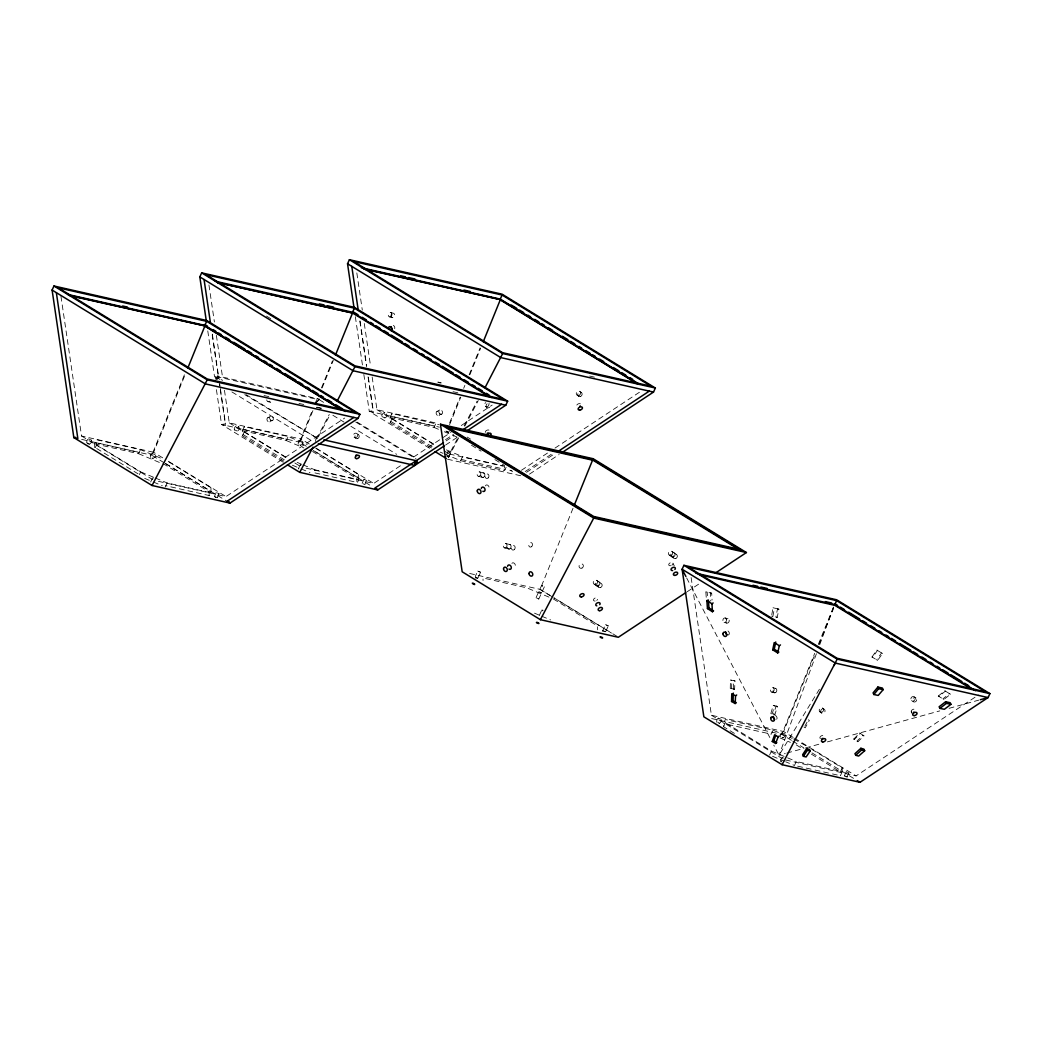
<?xml version="1.0" encoding="UTF-8"?>
<svg xmlns="http://www.w3.org/2000/svg" width="1042" height="1042" viewBox="0 0 1042 1042"><rect width="100%" height="100%" fill="white"/><g stroke="black" fill="none" stroke-linecap="round" stroke-linejoin="round"><path stroke-width="0.75" stroke-dasharray="5 3.75" d="M730.26 688.371L730.481 680.022L734.975 680.908L734.61 689.27L730.26 688.371L734.61 689.27M731.601 688.736L731.836 680.374L730.481 680.022M733.255 688.918L733.633 680.556L734.975 680.908M215.447 379.275L215.616 376.787L222.662 380.33M152.523 478.031L153.617 478.004M300.917 465.5L300.226 464.836L300.93 464.745M450.769 452.905L447.995 451.59L450.769 452.905L448.894 456.995L446.784 455.654M542.595 610.859L541.801 610.052L543.169 610.26M236.234 425.813C229.8 431.31 241.184 433.785 238.735 426.543C235.583 424.276 236.208 427.233 239.022 427.025M237.185 431.049L234.385 429.76M386.712 413.908C387.78 421.815 376.891 416.214 384.576 412.528C388.34 413.44 385.462 414.833 383.964 412.554M384.902 417.907L382.101 416.618M477.783 571.055L480.596 572.279L477.783 571.055L475.308 576.408M315.465 441.495L316.234 437.197L317.576 438.435L244.766 394.644M771.783 614.676L773.06 607.733L778.869 609.153L777.215 617.45L771.536 616.069M772.89 616.421L774.401 608.085L773.06 607.733M215.772 497.568L214.418 496.461L217.14 497.581M362.134 483.319L363.984 479.255L366.354 480.036L364.921 484.595L362.134 483.319L363.775 484.53M509.812 470.242L512.625 471.492M605.506 624.627L608.32 625.864L605.506 624.627L602.419 631.361M770.833 713.575L773.203 705.434L777.449 706.398L774.935 714.486L770.833 713.575L772.187 713.926L774.558 705.786L773.203 705.434M150.465 457.425C150.243 448.907 159.778 456.057 152.94 458.298C149.905 456.07 150.23 458.819 153.161 458.806M152.288 453.478L155.102 454.664M298.181 444.283C297.778 435.843 307.611 442.798 300.656 445.155C297.686 442.941 297.986 445.715 300.877 445.663M300.005 440.297L302.779 441.587M445.898 431.141L448.425 432.56L449.323 430.984M448.672 432.43L446.497 431.127M544.367 586.841L538.792 599.007L537.19 598.72L535.979 597.756L541.566 585.552L544.38 586.802L541.566 585.539M538.805 598.981L536.057 597.665M816.42 653.725L779.038 755.229L785.277 753.509M819.767 644.633L833.704 606.757M217.205 497.737L219.054 493.634L216.254 492.436L219.028 493.752M89.456 444.231C95.434 440.258 86.577 435.126 86.668 442.902M300.226 464.797L298.377 468.848L299.471 468.913M447.943 451.655L446.784 454.26M164.115 462.765L151.767 455.211L184.681 374.104M162.682 457.816L153.63 452.28L185.697 373.283M216.436 378.845L217.609 375.954L319.686 399.19M306.348 446.263L299.484 442.068L312.47 410.053M314.84 404.231L317.185 398.435L325.443 403.488M321.457 387.937L332.411 360.923M309.266 443.983L301.346 439.138L313.082 410.235M322.147 387.911L333.336 360.324M449.636 422.909L460.004 397.38M463.664 388.366L464.875 385.358M469.147 374.846L480.115 347.807M449.597 424.68L460.825 397.028M469.903 374.651L480.596 348.315M573.022 508.275L540.108 589.381L552.455 596.949L540.108 589.381L466.855 572.84M791.399 740.289L781.787 734.402L814.701 653.295M818.361 644.282L833.6 606.731M793.196 737.397L783.623 731.536L815.326 653.412M818.986 644.399L833.613 608.346M214.378 496.539L216.267 492.397M94.718 447.643L94.679 443.801L96.541 439.737L140.462 449.662L162.461 458.884M95.304 447.669L96.58 444.869L96.541 439.737M94.679 443.801L138.599 453.713L140.462 449.662M139.394 474.657L140.67 471.857L96.58 444.869M152.288 478.512L150.66 482.003M165.222 486.992L167.085 482.928L211.005 492.853L209.716 495.653L165.795 485.728M209.129 495.627L209.09 491.785L210.953 487.721L166.863 460.733M283.776 461.085L242.447 435.777L242.395 430.659L244.258 426.595L288.178 436.52L307.247 444.517M242.447 435.777L244.297 431.727L244.258 426.595M242.395 430.659L286.316 440.571L288.178 436.52M315.96 448.438L358.669 474.579L356.807 478.643L356.859 483.762L358.722 479.698L314.788 469.786L313.512 472.586L357.432 482.511M431.492 447.943L390.164 422.635L390.112 417.516L391.974 413.453L438.825 424.602M390.164 422.635L392.013 418.571L391.974 413.453M390.112 417.516L434.032 427.428L435.895 423.378M444.517 453.934L460.655 460.694L462.505 456.643L503.299 465.852M460.655 460.694L504.575 470.619L506.438 466.555M478.109 577.711L480.583 572.318M539.313 615.483L541.801 610.065M605.858 631.257L608.294 625.903M716.675 722.171C716.284 714.395 725.688 719.527 719.084 723.487M734.389 733.386L723.565 726.717L723.526 723.487L725.349 719.514L773.138 730.221L792.207 738.387M723.565 726.717L725.375 722.731L725.349 719.514M773.138 730.221L771.314 734.193L723.526 723.487M769.595 755.046L771.419 751.074L725.375 722.731M780.445 736.707C780.718 727.616 789.823 736.095 782.229 737.879C778.739 736.694 782.073 735.965 783.271 737.892M781.383 761.91C779.39 760.855 782.06 755.541 784.274 757.56M811.861 749.341L842.197 767.915L840.373 771.888L840.412 775.704L842.236 771.731L796.283 761.494L794.46 765.479L785.681 761.793M845.023 776.355L844.411 775.704L846.312 771.64L848.709 772.5L847.224 776.954L845.349 776.551M721.311 719.371L718.498 718.185M719.449 723.448L717.717 722.171M785.043 734.011L782.268 732.734M780.679 761.22L781.383 761.142M88.531 438.838L91.305 440.167M216.449 379.496L217.622 377.243M316.416 438.969L329.272 414.455M318.331 436.989L330.418 413.948M444.817 451.251L449.336 454.012L457.712 438.044M464.159 425.761L477.054 401.196M448.242 457.777L458.754 437.744M464.758 426.295L478.278 400.532M804.971 725.935L807.029 722.236M819.416 689.218L779.038 755.229L773.776 745.134M872.011 657.007L876.843 650.039L882.561 653.542L877.598 660.407L872.011 657.007L872.597 657.437L877.429 650.468L876.843 650.039M363.984 479.255L366.771 480.57M217.114 379.47L218.95 377.191L318.526 399.672L315.765 403.085M844.411 775.704L847.224 776.954M849.048 772.969L846.234 771.718M315.804 403.215L318.722 400.193M853.789 738.999L859.741 732.995L863.935 735.86L857.892 741.748L853.789 738.999L854.388 739.416L860.327 733.399L859.741 732.995M938.269 696.069L944.794 690.755L950.512 694.246L943.909 699.442L938.269 696.069L938.855 696.486L945.381 691.172L944.794 690.755M158.41 481.326L225.984 496.578L344.72 418.037M306.127 468.184L373.7 483.436L402.03 464.706M413.622 457.034L440.662 439.151M443.241 437.445L450.965 432.339M461.267 425.527L492.163 405.077M445.546 439.672L453.544 434.371M446.119 440.935L454.038 435.699M445.559 445.064L457.607 437.093M521.417 470.294L548.522 452.371M554.982 448.099L641.455 390.906M525.194 471.544L552.911 453.218M526.536 472.313L554.253 453.986M529.466 474.136L559.124 454.507M687.095 591.791L700.576 582.869M785.46 759.957L856.094 775.912L978.451 694.975M270.451 416.331L267.768 417.777M439.646 410.014L436.963 411.46M448.828 457.047L446.771 456.409M272.522 420.447A2.305 1.732 61.7 0 1 269.618 418.011A2.305 1.732 61.7 0 1 272.327 416.722A2.305 1.732 61.7 0 1 272.522 420.447L269.839 421.893A2.305 1.732 61.7 0 1 266.934 419.457A2.305 1.732 61.7 0 1 269.644 418.155A2.305 1.732 61.7 0 1 269.839 421.893M441.717 414.13A2.305 1.732 61.7 0 1 438.799 411.694A2.305 1.732 61.7 0 1 441.521 410.392A2.305 1.732 61.7 0 1 441.717 414.13L439.034 415.576A2.305 1.732 61.7 0 1 436.129 413.127A2.305 1.732 61.7 0 1 438.838 411.837A2.305 1.732 61.7 0 1 439.034 415.576M786.84 753.079L804.007 748.338M805.557 747.909L821.161 743.61M827.4 741.891L939.728 710.904M949.093 708.326L978.738 700.146M216.423 389.656L221.555 424.472L225.554 423.833L220.175 387.337M363.84 374.43L369.272 411.329L373.27 410.691L368.113 375.719M440.987 382.883L438.291 382.18M389.734 316.95L392.092 317.563M797.638 766.183L813.476 769.712M815.065 770.064L830.904 773.594M832.493 773.946L837.247 775.001M589.655 376.058L594.422 377.139M453.049 391.714L457.816 392.782M372.163 377.009L376.983 409.727L438.552 423.625M429.656 448.294L369.272 411.329L439.411 427.155M390.685 416.253L434.605 426.178M316.794 407.148L321.301 408.177M264.069 395.543L268.836 396.611M298.989 403.423L303.743 404.504M316.442 407.37L321.197 408.438M449.336 454.012L503.403 466.23M461.228 459.444L505.149 469.369M447.487 459.209L520.74 475.751M224.46 390.229L229.266 422.87L301.346 439.138M283.307 462.27L221.555 424.472L299.484 442.068M242.968 429.408L286.889 439.32M60.957 296.254L81.55 436.012L153.63 452.28M81.628 439.372L151.767 455.211M95.252 442.55L139.172 452.462M691.133 577.542L711.426 715.242L783.623 731.536M711.66 718.563L781.787 734.402M87.281 442.863L89.469 444.152M706.229 597.261L705.838 591.778L711.686 593.198L712.051 600.075M390.529 312.457L393.576 313.264A2.279 1.823 -75.3 0 1 393.993 316.989A2.279 1.823 -75.3 0 1 390.997 316.026A2.279 1.823 -75.3 0 1 393.485 313.225M369.272 411.329L373.283 412.332L367.904 375.836M221.555 424.472L225.567 425.475L220.266 389.487M268.041 401.652L270.738 402.355M479.489 471.883L487.591 474.006M478.473 476.324L486.588 478.46M778.869 609.153L777.527 608.802L775.86 617.098L777.215 617.45M705.838 591.778L707.192 592.13L707.57 597.613M711.686 593.198L710.331 592.846L710.774 601.091M505.735 543.468L513.849 545.591M504.536 547.884L512.651 550.02M725.349 617.997A2.279 1.823 -75.3 0 1 725.909 621.735A2.279 1.823 -75.3 0 1 722.888 620.824A2.279 1.823 -75.3 0 1 725.349 617.997L727.993 618.688A2.279 1.823 -75.3 0 1 728.553 622.439A2.279 1.823 -75.3 0 1 725.545 621.527A2.279 1.823 -75.3 0 1 727.993 618.688M724.086 622.387L726.73 623.077M772.877 687.655L775.522 688.358M771.731 692.096L774.388 692.787M777.449 706.398L776.095 706.046L773.581 714.135L774.935 714.486M510.684 470.216L511.909 470.75M88.453 444.152L87.294 443.605M434.032 427.428L438.435 429.278M444.309 431.74L460.447 438.5M446.38 449.87L462.505 456.643M440.115 452.085L443.045 453.322M286.316 440.571L303.925 447.956M297.191 462.401L301.594 464.25M303.066 464.862L314.788 469.786M292.398 465.227L299.731 468.314M301.203 468.926L310.008 472.612M548.952 597.118L526.952 587.896L483.019 577.971L483.045 580.537M534.494 613.165L540.355 615.627M541.827 616.239L550.632 619.938M138.599 453.713L165.014 464.784L209.09 491.785M140.67 471.857L153.877 477.392M155.349 478.004L167.085 482.928M144.682 478.382L152.015 481.456M153.487 482.068L162.291 485.754M771.419 751.074L796.283 761.494M772.526 756.271L784.222 761.181M793.678 739.025L806.352 745.968M780.119 737.97L790.396 742.373M358.109 434.449L356.937 433.615A2.292 2.097 -55.2 0 0 353.381 435.165A2.292 2.097 -55.2 0 0 356.208 437.471A2.292 2.097 -55.2 0 0 356.937 433.615M581.175 392.365L579.977 391.558M783.545 758.12L782.503 757.247M617.085 636.388L553.849 597.782L611.472 633.067M467.155 437.067L470.554 439.151M266.452 316.078L271.623 319.243M471.466 445.247L481.104 451.16M494.885 459.587L504.523 465.5L504.575 470.619M392.013 418.571L434.735 444.726M376.983 409.727L434.644 445.025M390.737 421.385L432.065 446.692M357.172 422.14L415.471 457.829M355.7 422.01L416.214 459.066M332.867 415.263L343.964 422.062M350.907 426.308L396.676 454.325M246.055 394.644L317.576 438.435M215.616 376.787L221.178 380.187M231.923 391.948L312.431 441.235M794.564 738.231L856.094 775.912M316.052 448.138L373.7 483.436M792.767 741.122L803.747 747.843M811.978 752.884L854.518 778.934M796.257 744.887L803.148 749.107M811.418 754.174L840.373 771.888M357.38 477.379L313.303 450.391L312.73 451.642L356.807 478.643M313.199 450.47L370.835 485.754M553.354 598.968L597.444 625.955L597.47 629.798M711.426 715.242L782.529 758.771M244.297 431.727L288.387 458.714M229.266 422.87L286.928 458.167M294.834 463.013L300.487 466.464M243.02 434.527L284.349 459.835M168.335 461.28L225.984 496.578M165.587 463.534L209.663 490.535M165.496 463.612L227.234 501.41M81.55 436.012L152.77 479.62M96.685 448.516L138.013 473.823M803.929 726.951L805.232 727.824L809.334 720.413L808.397 719.762M943.909 699.442L942.958 698.804L949.562 693.607L950.512 694.246M882.561 653.542L881.61 652.891L876.648 659.768L877.598 660.407M578.753 396.273L577.216 395.205M485.325 406.328L486.562 407.096A2.292 2.097 -55.2 0 0 489.766 407.109A2.292 2.097 -55.2 0 0 489.727 403.801M354.072 437.21L355.309 437.979M857.892 741.748L856.941 741.109L862.997 735.209L863.935 735.86M914.485 696.968A2.305 2.11 -55.2 0 1 913.743 700.823A2.305 2.11 -55.2 0 1 910.929 698.505A2.305 2.11 -55.2 0 1 914.485 696.968L915.996 698.01A2.305 2.11 -55.2 0 1 915.241 701.865A2.305 2.11 -55.2 0 1 912.427 699.547A2.305 2.11 -55.2 0 1 915.996 698.01M911.607 700.563L913.118 701.605M671.96 551.361L676.558 554.552M669.185 555.021L673.783 558.225M822.451 708.013L824.404 709.368A2.292 2.097 -55.2 0 1 823.454 713.184A2.292 2.097 -55.2 0 1 820.783 710.709A2.292 2.097 -55.2 0 1 824.404 709.368M819.859 711.764L821.812 713.119M596.649 580.29L601.247 583.494M594.148 584.145L598.746 587.349M317.185 398.435L318.526 399.672M217.609 375.954L218.95 377.191M686.626 577.906L770.78 739.364M911.281 711.803L912.805 714.955M672.95 563.149L674.278 565.91M356.833 272.939L362.303 310.099M364.283 323.489L370.418 365.117M360.05 320.975L366.55 365.078M359.842 321.105L366.563 366.719M355.335 316.703L362.655 366.419M208.947 284.922L214.405 322.004M216.371 335.355L222.714 378.363M212.334 334.13L218.833 378.22M219.276 381.255L219.953 385.814M212.203 334.808L218.546 377.803M219.51 384.342L219.888 386.908M207.775 330.913L214.561 376.983M842.197 767.915L842.236 771.731M358.669 474.579L358.722 479.698M210.953 487.721L211.005 492.853M774.844 715.398A2.305 1.732 61.7 0 1 776.433 719.527M911.88 712.324A2.292 1.459 -25.8 0 1 912.219 709.797A2.292 1.459 -25.8 0 1 915.423 709.81M820.406 738.583A2.292 1.459 -25.8 0 1 820.888 736.147A2.292 1.459 -25.8 0 1 824.014 735.965M727.967 630.97A2.305 1.732 61.7 0 1 727.954 635.073M485.442 485.898A2.305 1.732 61.7 0 1 487.63 485.168A2.305 1.732 61.7 0 1 489.063 487.864A2.305 1.732 61.7 0 1 487.213 489.258M670.709 565.689A2.292 1.459 -25.8 0 1 668.899 563.996A2.292 1.459 -25.8 0 1 672.377 562.615A2.292 1.459 -25.8 0 1 671.79 565.272M511.896 563.383A2.305 1.732 61.7 0 1 514.253 563.279A2.305 1.732 61.7 0 1 515.269 566.067A2.305 1.732 61.7 0 1 513.237 567.043M595.177 601.026A2.292 1.459 -25.8 0 1 593.679 599.202A2.292 1.459 -25.8 0 1 597.066 597.874A2.292 1.459 -25.8 0 1 596.74 600.413M576.812 405.051A2.292 1.459 -25.8 0 1 580.342 403.801M485.312 432.43A2.292 1.459 -25.8 0 1 487.356 430.072A2.292 1.459 -25.8 0 1 489.584 431.18M486.562 407.096A2.292 2.097 -55.2 0 1 487.161 403.801M488.841 403.762A2.292 2.097 -55.2 0 1 487.461 406.588A2.292 2.097 -55.2 0 1 484.751 405.559A2.292 2.097 -55.2 0 1 485.806 402.616M437.653 382.153A2.292 1.823 -75.3 0 1 439.281 382.961M440.089 382.935A2.292 1.823 -75.3 0 1 441.157 382.935M393.342 325.417A2.305 1.732 61.7 0 1 394.657 328.699M266.752 399.868A2.292 1.823 -75.3 0 0 269.618 401.183A2.292 1.823 -75.3 0 0 272.848 401.209M538.766 591.648L541.58 592.937L538.805 591.596M602.732 630.67L605.467 631.726L602.745 630.814M475.217 576.994L477.822 578.336L475.308 576.994M578.31 395.621L577.32 395.283L578.31 395.621M476.207 578.089L475.478 577.685L476.155 578.063M821.956 712.142A2.292 2.097 -55.2 0 0 822.893 708.326A2.292 2.097 -55.2 0 0 819.273 709.667A2.292 2.097 -55.2 0 0 821.956 712.142M775.808 692.461A2.292 1.823 -75.3 0 0 775.964 688.541A2.292 1.823 -75.3 0 0 773.099 690.716A2.292 1.823 -75.3 0 0 775.808 692.461M773.151 691.771A2.292 1.823 -75.3 0 0 773.32 687.85A2.292 1.823 -75.3 0 0 770.455 690.012A2.292 1.823 -75.3 0 0 773.151 691.771M484.256 476.676A2.279 1.823 -75.3 0 0 483.618 472.964A2.279 1.823 -75.3 0 0 481.222 475.855A2.279 1.823 -75.3 0 0 484.256 476.676M531.772 546.477A2.292 1.823 -75.3 0 0 531.329 542.674A2.292 1.823 -75.3 0 0 528.789 545.422A2.292 1.823 -75.3 0 0 531.772 546.477M582.022 568.059A2.292 2.097 -55.2 0 0 582.53 564.191A2.292 2.097 -55.2 0 0 579.052 565.949A2.292 2.097 -55.2 0 0 582.022 568.059M673.614 556.819A2.305 2.11 -55.2 0 0 674.278 552.963A2.305 2.11 -55.2 0 0 670.735 554.578A2.305 2.11 -55.2 0 0 673.614 556.819M675.893 558.434A2.305 2.11 -55.2 0 0 676.584 554.565A2.305 2.11 -55.2 0 0 673.041 556.168A2.305 2.11 -55.2 0 0 675.893 558.434M671.295 555.23A2.305 2.11 -55.2 0 0 671.986 551.374A2.305 2.11 -55.2 0 0 668.443 552.963A2.305 2.11 -55.2 0 0 671.295 555.23M488.203 477.874A2.279 1.823 -75.3 0 0 487.812 474.071A2.279 1.823 -75.3 0 0 485.246 476.754A2.279 1.823 -75.3 0 0 488.203 477.874M480.102 475.738A2.279 1.823 -75.3 0 0 479.711 471.948A2.279 1.823 -75.3 0 0 477.145 474.631A2.279 1.823 -75.3 0 0 480.102 475.738M600.687 587.467A2.292 2.097 -55.2 0 0 601.429 583.624A2.292 2.097 -55.2 0 0 597.874 585.161A2.292 2.097 -55.2 0 0 600.687 587.467M596.089 584.275A2.292 2.097 -55.2 0 0 596.832 580.42A2.292 2.097 -55.2 0 0 593.276 581.97A2.292 2.097 -55.2 0 0 596.089 584.275M598.525 585.812A2.292 2.097 -55.2 0 0 599.02 581.944A2.292 2.097 -55.2 0 0 595.542 583.715A2.292 2.097 -55.2 0 0 598.525 585.812M514.383 549.486A2.292 1.823 -75.3 0 0 514.045 545.656A2.292 1.823 -75.3 0 0 511.44 548.313A2.292 1.823 -75.3 0 0 514.383 549.486M506.282 547.35A2.292 1.823 -75.3 0 0 505.93 543.52A2.292 1.823 -75.3 0 0 503.338 546.177A2.292 1.823 -75.3 0 0 506.282 547.35M510.385 548.366A2.292 1.823 -75.3 0 0 509.929 544.562A2.292 1.823 -75.3 0 0 507.402 547.31A2.292 1.823 -75.3 0 0 510.385 548.366M580.72 396.351A2.305 2.11 -55.2 0 0 581.345 392.482A2.305 2.11 -55.2 0 0 577.828 394.137A2.305 2.11 -55.2 0 0 580.72 396.351M579.183 395.283A2.305 2.11 -55.2 0 0 579.821 391.427A2.305 2.11 -55.2 0 0 576.291 393.068A2.305 2.11 -55.2 0 0 579.183 395.283M391.297 316.286A2.279 1.823 -75.3 0 0 390.789 312.522A2.279 1.823 -75.3 0 0 388.301 315.309A2.279 1.823 -75.3 0 0 391.297 316.286M357.732 438.539A2.292 2.097 -55.2 0 0 358.474 434.683A2.292 2.097 -55.2 0 0 354.918 436.233A2.292 2.097 -55.2 0 0 357.732 438.539"/><path stroke-width="1.5" d="M731.562 701.474L731.771 693.712L735.535 695.809L735.183 703.545L731.562 701.474L733.086 700.862L736.342 702.712L735.183 703.545M733.086 700.862L733.294 693.086M318.37 443.645L414.781 465.422L415.302 462.544M772.734 649.817L774.258 649.218L778.843 652.084L777.684 652.917L772.734 649.817L774.232 642.588L779.325 645.753L780.484 644.92M774.258 649.218L775.756 641.976M777.684 652.917L779.325 645.753M772.278 741.474L773.802 740.849L776.785 742.633L775.626 743.454L772.278 741.474L774.649 734.753L778.14 736.837L779.299 736.017M773.802 740.849L775.691 735.483M775.626 743.454L778.14 736.837M187.834 368.021L204.935 325.885L71.051 295.654M335.472 355.075L352.535 313.03L217.296 282.499M417.699 462.401L414.781 465.422L415.966 462.518M483.267 341.724L500.368 299.588L364.974 269.031M574.246 505.266L593.145 458.714L440.44 424.237L462.179 571.784L540.394 619.677L618.323 637.274L685.74 592.677M52.1 290.054L53.963 286.003L206.655 320.48L359.933 414.312L358.07 418.376L229.982 503.091L152.054 485.494L73.839 437.614L52.1 290.054L205.365 383.899L358.07 418.376M206.368 321.392L199.817 276.911L201.679 272.861L354.371 307.338L507.649 401.17L505.787 405.221L466.972 430.893M67.496 294.378L204.805 325.378L206.668 321.327L355.569 412.489L207.215 378.988L58.313 287.826L206.668 321.327M69.918 295.694L204.935 325.885L340.825 409.076M359.933 414.312L207.228 379.835L152.054 485.494M354.15 308.679L347.533 263.769L349.396 259.705L502.088 294.183L655.366 388.028L653.503 392.079L561.82 452.723M215.212 281.236L352.522 312.235L354.384 308.171L503.286 399.347L354.931 365.846L206.029 274.684L354.384 308.171M507.649 401.17L354.944 366.693L337.217 400.988M361.353 267.729L500.238 299.093L502.101 295.029L651.003 386.204L502.648 352.704L353.746 261.542L502.101 295.029M363.762 269.044L500.368 299.588L636.258 382.792M655.366 388.028L502.661 353.551L485.038 387.663M683.93 565.298L682.119 569.258L703.858 716.805L782.086 764.698L860.002 782.295L988.09 697.567L989.9 693.62L836.635 599.775L683.93 565.298L837.195 659.143L989.9 693.62M695.952 573.217L834.824 604.568L836.635 600.622L985.55 691.784L837.195 658.297L688.28 567.135L836.635 600.622M782.086 764.698L837.195 659.143M287.423 464.797L299.77 472.352L313.004 447.135M414.781 465.422L417.152 460.916L323.841 439.854M540.394 619.677L593.719 518.069L746.411 552.547L715.398 573.061M833.704 665.838L835.397 663.09L988.09 697.567L980.288 699.716M806.573 748.69L802.627 754.708L803.395 756.31L806.104 756.961L810.207 750.982L809.426 749.367L806.573 748.69L807.342 750.305L810.207 750.982M803.395 756.31L807.342 750.305M877.885 687.069L873.079 692.891L873.847 694.506L878.224 695.444L883.16 689.648L882.392 688.046L877.885 687.069L878.653 688.671L883.16 689.648M873.847 694.506L878.653 688.671M860.887 748.286L854.961 753.679L855.742 755.294L858.647 756.062L864.678 750.722L863.896 749.12L860.887 748.286L861.669 749.901L864.678 750.722M855.742 755.294L861.669 749.901M945.654 701.748L939.129 706.763L939.91 708.378L944.352 709.289L950.955 704.34L950.187 702.725L945.654 701.748L946.423 703.35L950.955 704.34M939.91 708.378L946.423 703.35M712.415 611.719L713.575 610.886L708.964 607.955L708.391 599.997L706.867 600.596L707.453 608.567L712.415 611.719L711.96 603.774L706.867 600.596M711.96 603.774L713.119 602.94M735.535 695.809L736.694 694.988M353.837 417.412L227.143 501.228L229.982 503.091L229.084 501.997M443.488 442.681L374.86 488.086L377.699 489.948L444.231 445.95M463.286 429.591L501.554 404.27M558.212 451.368L649.27 391.128M707.453 608.567L708.964 607.955M75.584 437.327L73.839 437.614L77.85 438.617L56.346 292.659M600.674 636.727C597.939 636.766 605.089 639.384 601.794 637.157M400.727 275.778L405.468 276.846M408.62 277.563L414.937 278.982M463.898 290.041L470.229 291.473M319.347 303.899L324.088 304.967M327.24 305.684L333.557 307.116M217.635 282.538L352.535 313.004L489.206 396.676M653.503 392.079L500.798 357.601L347.533 263.769M122.669 305.996L127.411 307.064M505.787 405.221L353.082 370.744L199.817 276.911M299.77 472.352L377.699 489.948L376.8 488.854M752.962 585.252L757.69 586.307M760.829 587.024L767.133 588.443M825.381 601.599L831.672 603.018M699.95 574.884L834.837 605.337L971.509 689.009M537.177 622.282C533.999 622.269 541.71 624.887 537.985 622.608M473.615 583.377C469.721 582.126 475.881 585.995 474.618 583.924M511.27 305.006L516.793 308.38M519.554 310.073L523.696 312.613M527.825 315.14L530.586 316.833M534.728 319.36L538.87 321.9M541.632 323.593L544.393 325.286M548.522 327.813L552.664 330.353M562.328 336.266L567.851 339.64M570.612 341.333L574.741 343.86M578.883 346.4L581.644 348.093M585.786 350.62L589.928 353.16M592.69 354.853L595.438 356.533M599.58 359.073L603.722 361.6M613.386 367.526L618.896 370.9M621.657 372.593L625.799 375.12M629.941 377.66L632.702 379.353M500.238 299.093L639.501 384.342M500.251 299.862L638.303 384.381M349.396 259.705L502.661 353.551M834.824 603.735L837.586 605.415M840.347 607.108L844.489 609.648M848.631 612.188L859.676 618.948M862.437 620.641L866.579 623.168M870.721 625.708L874.863 628.248M879.005 630.788L881.766 632.468M885.908 635.008L888.67 636.701M891.431 638.394L895.573 640.921M899.715 643.461L910.773 650.221M913.534 651.914L917.676 654.454M921.818 656.994L925.96 659.521M930.102 662.061L932.864 663.754M937.005 666.281L939.767 667.974M942.528 669.667L948.051 673.054M950.812 674.734L961.857 681.507M964.618 683.2L968.76 685.727M834.824 604.568L975.468 690.677M353.902 312.235L358.031 314.775M362.173 317.302L366.315 319.842M370.457 322.369L373.218 324.062M375.98 325.755L380.109 328.282M384.251 330.822L388.392 333.349M391.154 335.042L402.186 341.802M404.947 343.495L409.089 346.022M413.231 348.562L417.373 351.102M421.515 353.629L424.263 355.322M427.025 357.015L431.167 359.542M435.309 362.082L439.45 364.609M442.212 366.302L453.244 373.062M456.005 374.755L460.147 377.282M464.289 379.822L468.431 382.349M472.56 384.889L475.321 386.582M478.083 388.262L482.225 390.802M486.367 393.342L489.128 395.022M593.145 458.714L746.411 552.547M352.522 312.235L491.785 397.497M201.679 272.861L354.944 366.693M835.397 663.09L682.119 569.258L685.883 576.46M440.44 424.237L593.719 518.069M435.139 451.655L446.119 458.376M204.805 324.531L207.553 326.224M213.076 329.598L215.837 331.291M218.599 332.984L221.36 334.677M225.502 337.204L229.644 339.744M233.773 342.271L244.818 349.031M247.579 350.724L251.721 353.251M255.85 355.791L258.611 357.484M264.134 360.858L266.895 362.551M269.657 364.244L272.418 365.924M276.56 368.464L280.689 371.004M284.831 373.531L295.876 380.291M298.637 381.984L302.766 384.511M306.908 387.051L309.669 388.744M312.431 390.424L317.953 393.811M320.715 395.491L323.463 397.184M327.605 399.724L331.747 402.251M335.889 404.791L342.792 409.011M204.805 325.378L345.449 411.486M204.818 326.146L341.489 409.819M53.963 286.003L207.228 379.835M857.266 780.614L860.002 782.295M227.234 501.41L229.982 503.091M351.779 266.361L358.279 310.464M204.063 279.517L210.393 322.512M726.99 634.812A2.305 1.732 61.7 0 1 725.675 631.843M774.597 719.436A2.305 1.732 61.7 0 1 773.424 716.414M913.977 712.116A2.292 1.459 -25.8 0 1 913.417 712.337M822.985 738.296A2.292 1.459 -25.8 0 1 821.877 738.739M672.65 570.573A2.292 1.459 -25.8 0 1 671.204 568.867A2.292 1.459 -25.8 0 1 674.304 567.317A2.292 1.459 -25.8 0 1 674.877 569.466M481.313 488.516A2.305 1.732 61.7 0 1 483.436 487.252A2.305 1.732 61.7 0 1 485.025 490.131A2.305 1.732 61.7 0 1 482.85 491.29M507.584 566.301A2.305 1.732 61.7 0 1 509.785 565.155A2.305 1.732 61.7 0 1 511.27 568.098A2.305 1.732 61.7 0 1 508.991 569.101M596.832 605.845A2.292 1.459 -25.8 0 1 596.102 603.891A2.292 1.459 -25.8 0 1 599.124 602.628A2.292 1.459 -25.8 0 1 599.71 604.647M580.303 405.898A2.292 1.459 -25.8 0 1 579.834 406.289M488.008 432.938A2.292 1.459 -25.8 0 1 487.226 433.198M486.875 435.074A2.292 1.459 -25.8 0 1 490.391 433.264A2.292 1.459 -25.8 0 1 489.753 436.064M388.432 328.803A2.305 1.732 61.7 0 1 389.604 326.654A2.305 1.732 61.7 0 1 391.922 328.282A2.305 1.732 61.7 0 1 391.349 330.848M392.274 329.181A2.305 1.732 61.7 0 1 391.076 326.628M356.729 454.885A2.292 1.459 -25.8 0 1 355.765 455.289M593.145 459.548L444.791 426.061L593.706 517.223L742.06 550.723L593.145 459.548M593.159 460.317L448.75 427.715L593.693 516.454L738.114 549.069L593.159 460.317M770.715 718.342A2.305 1.732 61.7 0 0 773.411 721.129A2.305 1.732 61.7 0 0 773.633 717.521A2.305 1.732 61.7 0 0 770.715 718.342M722.979 633.783A2.305 1.732 61.7 0 0 725.779 636.402A2.305 1.732 61.7 0 0 725.792 632.728A2.305 1.732 61.7 0 0 722.979 633.783M822.854 741.943A2.292 1.459 -25.8 0 0 825.707 739.468A2.292 1.459 -25.8 0 0 822.177 739.481A2.292 1.459 -25.8 0 0 822.854 741.943M914.381 715.593A2.292 1.459 -25.8 0 0 916.947 712.962A2.292 1.459 -25.8 0 0 913.3 713.314A2.292 1.459 -25.8 0 0 914.381 715.593M529.036 573.634A2.305 1.732 61.7 0 0 531.967 576.018A2.305 1.732 61.7 0 0 531.72 572.279A2.305 1.732 61.7 0 0 529.036 573.634M581.358 596.923A2.292 1.459 -25.8 0 0 583.989 594.318A2.292 1.459 -25.8 0 0 580.368 594.591A2.292 1.459 -25.8 0 0 581.358 596.923M477.275 490.925A2.305 1.732 61.7 0 0 480.075 493.543A2.305 1.732 61.7 0 0 480.088 489.87A2.305 1.732 61.7 0 0 477.275 490.925M674.916 575.405A2.292 1.459 -25.8 0 0 677.626 572.853A2.292 1.459 -25.8 0 0 674.031 573.035A2.292 1.459 -25.8 0 0 674.916 575.405M503.547 568.971A2.305 1.732 61.7 0 0 506.477 571.368A2.305 1.732 61.7 0 0 506.23 567.616A2.305 1.732 61.7 0 0 503.547 568.971M599.723 610.69A2.292 1.459 -25.8 0 0 602.354 608.098A2.292 1.459 -25.8 0 0 598.733 608.372A2.292 1.459 -25.8 0 0 599.723 610.69M579.678 410.118A2.292 1.459 -25.8 0 0 582.387 407.552A2.292 1.459 -25.8 0 0 578.792 407.748A2.292 1.459 -25.8 0 0 579.678 410.118M356.794 458.597A2.292 1.459 -25.8 0 0 359.412 456.005A2.292 1.459 -25.8 0 0 355.791 456.279A2.292 1.459 -25.8 0 0 356.794 458.597"/></g></svg>
